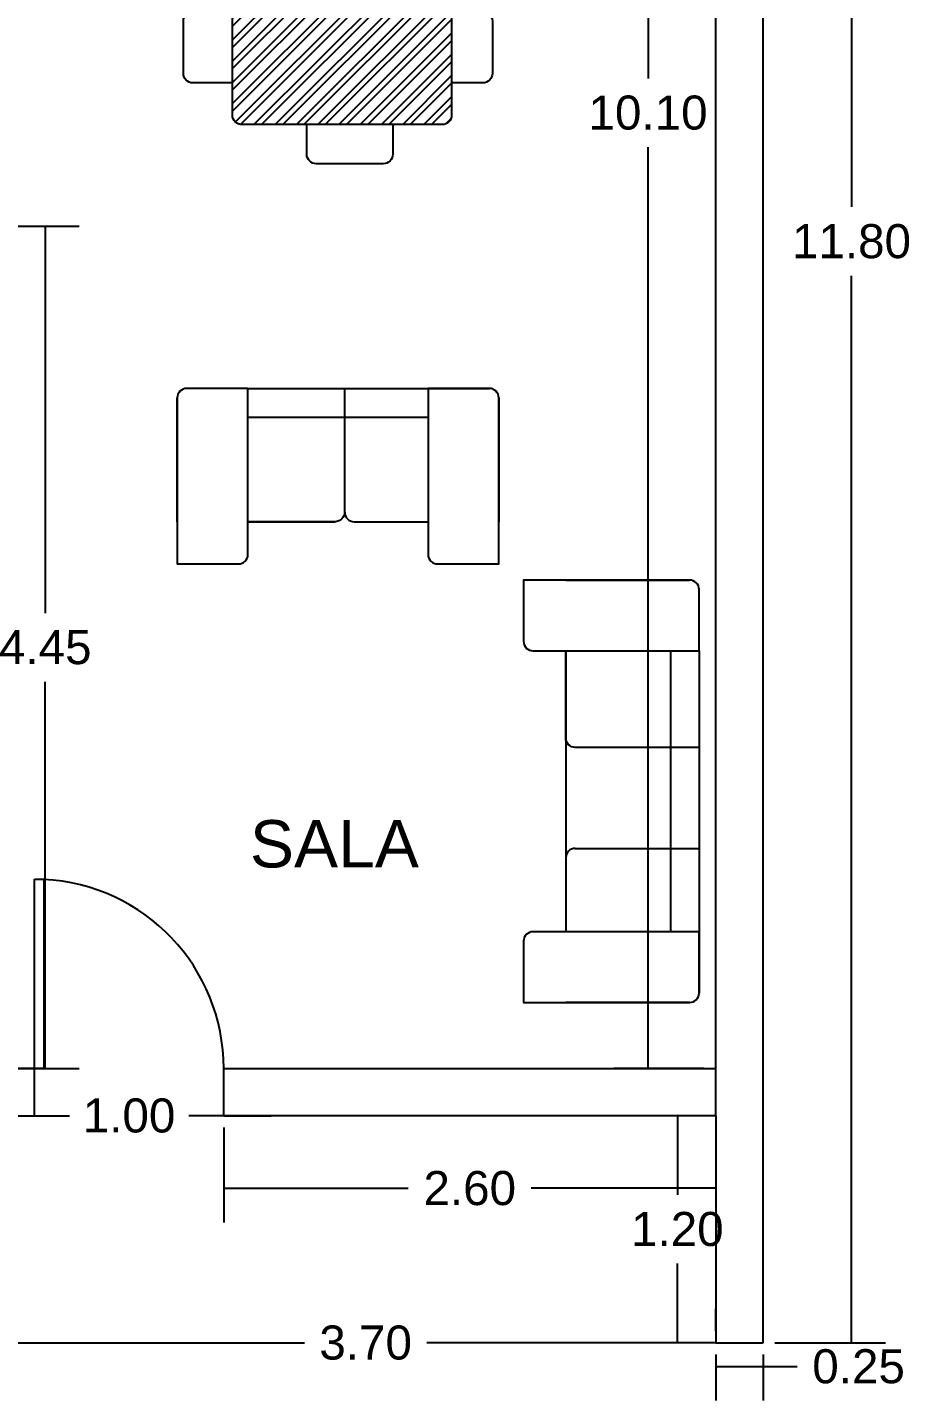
# Model space of a CAD drawing. Header units: millimetres. Extents: x 5657 to 5741, y 5342 to 8066.
# Drawn here: x 5669.93 to 5674.59, y 5348.66 to 5355.92 of the extents above; entities that cross this region are included whole.
import ezdxf

# ---------------------------------------------------------------- set-up
doc = ezdxf.new("R2010")
doc.units = ezdxf.units.MM
doc.layers.add('APPLIENCES', color=7, linetype='Continuous', plot=False)
doc.layers.add('DOORS AND WINDOWS', color=7, linetype='Continuous', plot=False)
doc.layers.add('COTAS', color=7, linetype='Continuous')
doc.styles.get("Standard").update_dxf_attribs({"font": 'arial.ttf'})
doc.dimstyles.new('COTAS', dxfattribs={"dimtxt": 0.18, "dimasz": 0.18, "dimexe": 0.18, "dimexo": 0.0625, "dimgap": 0.09, "dimtad": 0, "dimtih": 1, "dimtoh": 1, "dimzin": 0, "dimdsep": 46, "dimtxsty": 'Standard', "dimblk": 'NONE', "dimcen": 0.09, "dimclrt": 1, "dimadec": 0, "dimazin": 0, "dimtfac": 1, "dimtofl": 0, "dimtmove": 0, "dimatfit": 3, "dimfxl": 1, "dimtolj": 1, "dimtzin": 0, "dimarcsym": 0})

# ---------------------------------------------------------------- blocks, each defined once
blk = doc.blocks.new('*D58')
at = {"layer": 'COTAS', "color": 0, "lineweight": -2, "transparency": 16777216}
for p, q in [((5673.5035, 5360.5161), (5673.028, 5360.5161)), ((5673.208, 5360.5161), (5673.208, 5355.648)), ((5673.208, 5350.4161), (5673.208, 5355.2842)), ((5673.5035, 5350.4161), (5673.028, 5350.4161))]:
    blk.add_line(p, q, dxfattribs=at)
at = {"layer": 'Defpoints', "color": 0, "lineweight": 200, "transparency": 16777216}
for p in [(5673.566, 5360.5161), (5673.208, 5350.4161), (5673.566, 5350.4161)]:
    blk.add_point(p, dxfattribs=at)
at = {"layer": 'COTAS', "color": 1, "transparency": 16777216, "insert": (5673.208, 5355.4661), "char_height": 0.18, "attachment_point": 5}
blk.add_mtext('\\A1;10.10', dxfattribs=at)
blk = doc.blocks.new('_None')
blk = doc.blocks.new('*D60')
at = {"layer": 'COTAS', "color": 0, "lineweight": -2, "transparency": 16777216}
for p, q in [((5673.8785, 5360.7661), (5674.4627, 5360.7661)), ((5674.2827, 5360.7661), (5674.2827, 5354.9683)), ((5674.2827, 5348.9661), (5674.2827, 5354.6045)), ((5673.8785, 5348.9661), (5674.4627, 5348.9661))]:
    blk.add_line(p, q, dxfattribs=at)
at = {"layer": 'Defpoints', "color": 0, "lineweight": 200, "transparency": 16777216}
for p in [(5673.816, 5360.7661), (5673.816, 5348.9661), (5674.2827, 5348.9661)]:
    blk.add_point(p, dxfattribs=at)
at = {"layer": 'COTAS', "color": 1, "transparency": 16777216, "insert": (5674.2827, 5354.7864), "char_height": 0.18, "attachment_point": 5}
blk.add_mtext('\\A1;11.80', dxfattribs=at)
blk = doc.blocks.new('*D77')
at = {"layer": 'COTAS', "color": 0, "lineweight": -2, "transparency": 16777216}
for p, q in [((5669.8285, 5354.8661), (5670.2033, 5354.8661)), ((5670.0233, 5354.8661), (5670.0233, 5352.8226)), ((5670.0233, 5350.4161), (5670.0233, 5352.4595)), ((5669.8285, 5350.4161), (5670.2033, 5350.4161))]:
    blk.add_line(p, q, dxfattribs=at)
at = {"layer": 'Defpoints', "color": 0, "lineweight": 200, "transparency": 16777216}
for p in [(5669.766, 5354.8661), (5669.766, 5350.4161), (5670.0233, 5350.4161)]:
    blk.add_point(p, dxfattribs=at)
at = {"layer": 'COTAS', "color": 1, "transparency": 16777216, "insert": (5670.0233, 5352.6411), "char_height": 0.18, "attachment_point": 5}
blk.add_mtext('\\A1;4.45', dxfattribs=at)
blk = doc.blocks.new('*D85')
at = {"layer": 'COTAS', "color": 0, "lineweight": -2, "transparency": 16777216}
for p, q in [((5669.966, 5350.2286), (5669.966, 5350.3461)), ((5670.966, 5350.2286), (5670.966, 5350.3461)), ((5669.966, 5350.1661), (5670.151, 5350.1661)), ((5670.966, 5350.1661), (5670.781, 5350.1661))]:
    blk.add_line(p, q, dxfattribs=at)
at = {"layer": 'Defpoints', "color": 0, "lineweight": 200, "transparency": 16777216}
for p in [(5669.966, 5350.1661), (5670.966, 5350.1661), (5670.966, 5350.1661)]:
    blk.add_point(p, dxfattribs=at)
at = {"layer": 'COTAS', "color": 1, "transparency": 16777216, "insert": (5670.466, 5350.1661), "char_height": 0.18, "attachment_point": 5}
blk.add_mtext('\\A1;1.00', dxfattribs=at)
blk = doc.blocks.new('*D53')
at = {"layer": 'COTAS', "color": 0, "lineweight": -2, "transparency": 16777216}
for p, q in [((5670.966, 5350.1036), (5670.966, 5349.6024)), ((5673.566, 5350.1036), (5673.566, 5349.6024)), ((5670.966, 5349.7824), (5671.9409, 5349.7824)), ((5673.566, 5349.7824), (5672.591, 5349.7824))]:
    blk.add_line(p, q, dxfattribs=at)
at = {"layer": 'Defpoints', "color": 0, "lineweight": 200, "transparency": 16777216}
for p in [(5670.966, 5350.1661), (5673.566, 5350.1661), (5673.566, 5349.7824)]:
    blk.add_point(p, dxfattribs=at)
at = {"layer": 'COTAS', "color": 1, "transparency": 16777216, "insert": (5672.266, 5349.7824), "char_height": 0.18, "attachment_point": 5}
blk.add_mtext('\\A1;2.60', dxfattribs=at)
blk = doc.blocks.new('*D86')
at = {"layer": 'COTAS', "color": 0, "lineweight": -2, "transparency": 16777216}
for p, q in [((5673.566, 5348.9036), (5673.566, 5348.6608)), ((5673.566, 5348.8408), (5673.816, 5348.8408)), ((5673.816, 5348.9036), (5673.816, 5348.6608)), ((5673.816, 5348.8408), (5673.996, 5348.8408))]:
    blk.add_line(p, q, dxfattribs=at)
at = {"layer": 'Defpoints', "color": 0, "lineweight": 200, "transparency": 16777216}
for p in [(5673.566, 5348.9661), (5673.816, 5348.9661), (5673.816, 5348.8408)]:
    blk.add_point(p, dxfattribs=at)
at = {"layer": 'COTAS', "color": 1, "transparency": 16777216, "insert": (5674.3204, 5348.8408), "char_height": 0.18, "attachment_point": 5}
blk.add_mtext('\\A1;0.25', dxfattribs=at)
blk = doc.blocks.new('*D87')
at = {"layer": 'COTAS', "color": 0, "lineweight": -2, "transparency": 16777216}
for p, q in [((5669.866, 5349.0286), (5669.866, 5349.1461)), ((5673.566, 5349.0286), (5673.566, 5349.1461)), ((5669.866, 5348.9661), (5671.3925, 5348.9661)), ((5673.566, 5348.9661), (5672.0394, 5348.9661))]:
    blk.add_line(p, q, dxfattribs=at)
at = {"layer": 'Defpoints', "color": 0, "lineweight": 200, "transparency": 16777216}
for p in [(5669.866, 5348.9661), (5669.866, 5348.9661), (5673.566, 5348.9661)]:
    blk.add_point(p, dxfattribs=at)
at = {"layer": 'COTAS', "color": 1, "transparency": 16777216, "insert": (5671.716, 5348.9661), "char_height": 0.18, "attachment_point": 5}
blk.add_mtext('\\A1;3.70', dxfattribs=at)
blk = doc.blocks.new('*D89')
at = {"layer": 'COTAS', "color": 0, "lineweight": -2, "transparency": 16777216}
for p, q in [((5673.5035, 5350.1661), (5673.1827, 5350.1661)), ((5673.3627, 5350.1661), (5673.3627, 5349.748)), ((5673.3627, 5348.9661), (5673.3627, 5349.3842)), ((5673.5035, 5348.9661), (5673.1827, 5348.9661))]:
    blk.add_line(p, q, dxfattribs=at)
at = {"layer": 'Defpoints', "color": 0, "lineweight": 200, "transparency": 16777216}
for p in [(5673.566, 5350.1661), (5673.3627, 5348.9661), (5673.566, 5348.9661)]:
    blk.add_point(p, dxfattribs=at)
at = {"layer": 'COTAS', "color": 1, "transparency": 16777216, "insert": (5673.3627, 5349.5661), "char_height": 0.18, "attachment_point": 5}
blk.add_mtext('\\A1;1.20', dxfattribs=at)
blk = doc.blocks.new('_DOOR')
for p, q in [((1929.0445, 1735.6247), (1929.0445, 1736.6247)), ((1929.0445, 1736.6247), (1929.0945, 1736.6247)), ((1929.0945, 1736.6247), (1929.0945, 1735.6247))]:
    blk.add_line(p, q)
blk.add_arc((1929.0445, 1735.6247), 1, 0, 87.13759)
blk = doc.blocks.new('_DOOR-')
at = {"layer": 'DOORS AND WINDOWS'}
blk.add_blockref('_DOOR', (-1927.7945, -1740.0747), dxfattribs=at)
blk = doc.blocks.new('DOOR_OFFICIAL')
at = {"layer": 'DOORS AND WINDOWS'}
blk.add_blockref('_DOOR-', (-1.3, 4.45), dxfattribs=at)
blk = doc.blocks.new('couch')
for p, q in [((0.2234, -0.3736), (0.2234, -1.8585)), ((0.7758, -0.3736), (0.7758, -1.8585)), ((0.9275, -0.3736), (0.9275, -1.8585)), ((0.2734, -1.4177), (0.9275, -1.4177)), ((0.2234, -1.4677), (0.2234, -1.8585))]:
    blk.add_line(p, q)
blk.add_arc((0.2734, -1.4677), 0.05, 90, 180)
at = {"layer": 'APPLIENCES'}
for points in [[(0.8775, 0), (0, 0), (0, -0.3236, 0.414214), (0.05, -0.3736), (0.9275, -0.3736), (0.9275, -0.05, 0.414214)], [(0.9275, -1.8585), (0.05, -1.8585, 0.414214), (0, -1.9085), (0, -2.2321), (0.8775, -2.2321, 0.414214), (0.9275, -2.1821)]]:
    blk.add_lwpolyline(points, format="xyb", close=True, dxfattribs=at)
for points in [[(0.2234, 0), (0.8775, 0)], [(0.9275, -1.8585), (0.9275, -2.1821)], [(0.8775, -2.2321), (0.2234, -2.2321)]]:
    blk.add_lwpolyline(points, dxfattribs=at)
blk.add_lwpolyline([(0.9275, -0.8846), (0.2734, -0.8846, -0.414214), (0.2234, -0.8346), (0.2234, -0.3736)], format="xyb", dxfattribs=at)
blk = doc.blocks.new('small_couch')
for p, q in [((-3.717, 1.855), (-2.695, 1.855)), ((-2.694, 0.547), (-2.694, 1.855)), ((-2.694, 1.855), (-1.812, 1.855)), ((-3.717, 1.552), (-2.695, 1.552)), ((-2.694, 1.552), (-1.812, 1.552)), ((-3.717, 0.447), (-2.795, 0.447)), ((-2.594, 0.447), (-1.812, 0.447))]:
    blk.add_line(p, q)
blk.add_arc((-2.594, 0.547), 0.1, 180, 270)
at = {"layer": 'APPLIENCES'}
for points in [[(-4.464, 1.755), (-4.464, 0), (-3.817, 0, 0.414214), (-3.717, 0.1), (-3.717, 1.855), (-4.364, 1.855, 0.414214)], [(-1.812, 1.855), (-1.812, 0.1, 0.414214), (-1.712, 0), (-1.065, 0), (-1.065, 1.755, 0.414214), (-1.165, 1.855)]]:
    blk.add_lwpolyline(points, format="xyb", close=True, dxfattribs=at)
for points in [[(-4.464, 0.447), (-4.464, 1.755)], [(-1.812, 1.855), (-1.165, 1.855)], [(-1.065, 1.755), (-1.065, 0.447)]]:
    blk.add_lwpolyline(points, dxfattribs=at)
blk.add_lwpolyline([(-2.695, 1.855), (-2.695, 0.547, -0.414214), (-2.795, 0.447), (-3.717, 0.447)], format="xyb", dxfattribs=at)
blk = doc.blocks.new('kitchen_table')
h = blk.add_hatch()
h.set_pattern_fill('STEEL', color=256, scale=0.05)
h.set_pattern_definition([(45, (-5670.4246, -5350.04134), (-0.1122532015, 0.1122532015), []), (45, (-5670.4246, -5349.96196), (-0.1122532015, 0.1122532015), [])])
h.paths.add_polyline_path([(0.1, 3.741, 0.414214), (0, 3.841), (-2.116, 3.841, 0.414214), (-2.216, 3.741), (-2.216, 0.1, 0.414214), (-2.116, 0), (0, 0, 0.414214), (0.1, 0.1)])
for points in [[(-1.477, 3.841), (-1.477, 4.168, -0.414214), (-1.377, 4.268), (-0.668, 4.268, -0.414214), (-0.568, 4.168), (-0.568, 3.841)], [(-2.216, 2.614), (-2.635, 2.614, -0.414214), (-2.735, 2.714), (-2.735, 3.266, -0.414214), (-2.635, 3.366), (-2.216, 3.366)], [(0.1, 3.366), (0.507, 3.366, -0.414214), (0.607, 3.266), (0.607, 2.714, -0.414214), (0.507, 2.614), (0.1, 2.614)], [(-2.216, 0.441), (-2.635, 0.441, -0.414214), (-2.735, 0.541), (-2.735, 1.093, -0.414214), (-2.635, 1.193), (-2.216, 1.193)], [(0.1, 1.193), (0.43, 1.193, -0.414214), (0.53, 1.093), (0.53, 0.541, -0.414214), (0.43, 0.441), (0.1, 0.441)], [(-0.522, 0), (-0.522, -0.314, -0.414214), (-0.622, -0.414), (-1.331, -0.414, -0.414214), (-1.431, -0.314), (-1.431, 0)]]:
    blk.add_lwpolyline(points, format="xyb")
blk.add_lwpolyline([(-2.116, 3.841), (0, 3.841, -0.414214), (0.1, 3.741), (0.1, 0.1, -0.414214), (0, 0), (-2.116, 0, -0.414214), (-2.216, 0.1), (-2.216, 3.741, -0.414214)], format="xyb", close=True)

msp = doc.modelspace()

# ---------------------------------------------------------------- linework, layer by layer
for p, q in [((5673.816, 5348.9661), (5673.816, 5360.7661)), ((5673.566, 5350.4161), (5673.566, 5360.5161)), ((5669.966, 5350.4161), (5669.766, 5350.4161)), ((5669.966, 5350.1661), (5669.966, 5350.4161)), ((5669.966, 5350.4161), (5669.966, 5350.4161)), ((5670.966, 5350.1661), (5670.966, 5350.4161)), ((5670.966, 5350.4161), (5673.566, 5350.4161)), ((5673.566, 5350.1661), (5673.566, 5350.4161)), ((5669.866, 5350.1661), (5669.966, 5350.1661)), ((5673.566, 5350.1661), (5670.966, 5350.1661)), ((5670.966, 5350.1661), (5671.216, 5350.1661)), ((5673.566, 5350.1661), (5673.566, 5348.9661)), ((5673.566, 5348.9661), (5673.816, 5348.9661))]:
    msp.add_line(p, q)
at = {"layer": 'DOORS AND WINDOWS'}
msp.add_line((5670.016, 5350.4161), (5669.966, 5350.4161), dxfattribs=at)

# ---------------------------------------------------------------- block references
at = {"layer": 'APPLIENCES', "xscale": 0.5, "yscale": 0.5, "zscale": 0.5}
for name, p in [('kitchen_table', (5672.1203, 5355.4037)), ('small_couch', (5672.9522, 5353.0817))]:
    msp.add_blockref(name, p, dxfattribs=at)
at = {"layer": 'APPLIENCES'}
msp.add_blockref('couch', (5672.5501, 5352.9966), dxfattribs=at)
at = {"layer": 'DOORS AND WINDOWS'}
for name, p in [('_DOOR-', (5668.716, 5354.8661)), ('DOOR_OFFICIAL', (5670.016, 5350.4161))]:
    msp.add_blockref(name, p, dxfattribs=at)

# ---------------------------------------------------------------- texts
at = {"insert": (5671.1046, 5351.728), "char_height": 0.25, "attachment_point": 1}
msp.add_mtext_dynamic_manual_height_columns('SALA', width=3, gutter_width=12.5, heights=[0], dxfattribs=at)

# ---------------------------------------------------------------- dimensions: what is measured, and where the dimension line sits
at = {"layer": 'COTAS'}
dim = msp.add_linear_dim(base=(5674.2827, 5348.9661), p1=(5673.816, 5360.7661), p2=(5673.816, 5348.9661), angle=90, dimstyle='COTAS', dxfattribs=at)
dim.commit()
dim.dimension.update_dxf_attribs({"geometry": '*D60', "text_midpoint": (5674.2827, 5354.7864), "dimtype": 160})
for base, p1, p2, picture, middle in [((5673.208, 5350.4161), (5673.566, 5360.5161), (5673.566, 5350.4161), '*D58', (5673.208, 5355.4661)), ((5670.0233, 5350.4161), (5669.766, 5354.8661), (5669.766, 5350.4161), '*D77', (5670.0233, 5352.6411)), ((5673.3627, 5348.9661), (5673.566, 5350.1661), (5673.566, 5348.9661), '*D89', (5673.3627, 5349.5661))]:
    dim = msp.add_linear_dim(base=base, p1=p1, p2=p2, angle=90, dimstyle='COTAS', dxfattribs=at)
    dim.commit()
    dim.dimension.update_dxf_attribs({"geometry": picture, "text_midpoint": middle})
for base, p1, p2, picture, middle in [((5670.966, 5350.1661), (5669.966, 5350.1661), (5670.966, 5350.1661), '*D85', (5670.466, 5350.1661)), ((5673.566, 5349.7824), (5670.966, 5350.1661), (5673.566, 5350.1661), '*D53', (5672.266, 5349.7824)), ((5669.866, 5348.9661), (5673.566, 5348.9661), (5669.866, 5348.9661), '*D87', (5671.716, 5348.9661)), ((5673.816, 5348.8408), (5673.566, 5348.9661), (5673.816, 5348.9661), '*D86', (5674.3204, 5348.8408))]:
    dim = msp.add_linear_dim(base=base, p1=p1, p2=p2, dimstyle='COTAS', dxfattribs=at)
    dim.commit()
    dim.dimension.update_dxf_attribs({"geometry": picture, "text_midpoint": middle})

doc.saveas('drawing.dxf')
